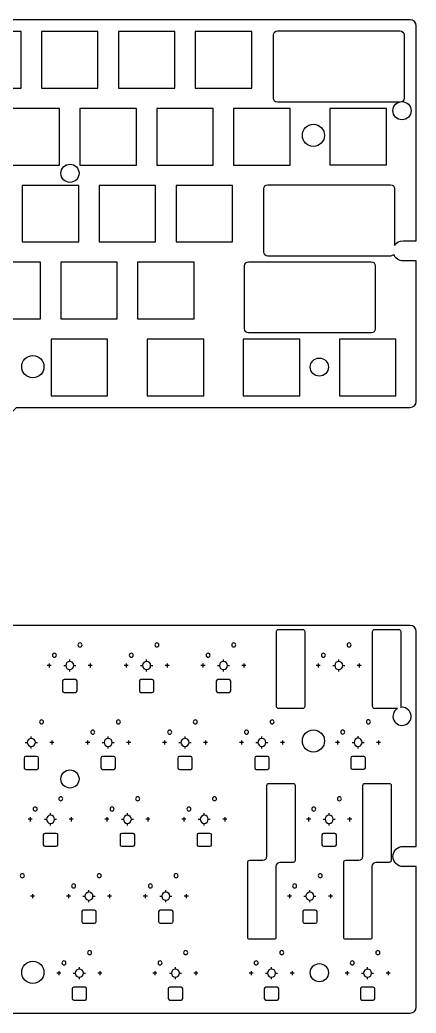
# Model space of a CAD drawing. Header units: millimetres. Extents: x -143 to 143, y -788 to -242.
# Drawn here: x 44.9 to 143.1, y -488.5 to -242.5 of the extents above; entities that cross this region are included whole.
import ezdxf

# ---------------------------------------------------------------- set-up
doc = ezdxf.new("R2010")
doc.units = ezdxf.units.MM
doc.header["$MEASUREMENT"] = 0
doc.layers.add('IXPE  NEW', color=4, linetype='Continuous', true_color=0x00ffff)
doc.layers.add('Poron', color=1, linetype='Continuous', true_color=0xff0000)

msp = doc.modelspace()

# ---------------------------------------------------------------- linework, layer by layer
at = {"layer": 'IXPE  NEW'}
for p, q in [((108.98, -393.47, 4.62), (114.98, -393.47, 4.62)), ((132.78, -393.47, 4.62), (138.78, -393.47, 4.62)), ((108.48, -412.54, 4.62), (108.48, -393.97, 4.62)), ((115.48, -393.97, 4.62), (115.48, -412.54, 4.62)), ((132.28, -412.54, 4.62), (132.28, -393.97, 4.62)), ((139.28, -393.97, 4.62), (139.28, -412.54, 4.62)), ((58.64, -405.86, 4.62), (55.84, -405.86, 4.62)), ((77.69, -405.86, 4.62), (74.89, -405.86, 4.62)), ((96.74, -405.86, 4.62), (93.94, -405.86, 4.62)), ((55.44, -406.26, 4.62), (55.44, -408.66, 4.62)), ((59.04, -408.66, 4.62), (59.04, -406.26, 4.62)), ((74.49, -406.26, 4.62), (74.49, -408.66, 4.62)), ((78.09, -408.66, 4.62), (78.09, -406.26, 4.62)), ((93.54, -406.26, 4.62), (93.54, -408.66, 4.62)), ((97.14, -408.66, 4.62), (97.14, -406.26, 4.62)), ((55.84, -409.06, 4.62), (58.64, -409.06, 4.62)), ((74.89, -409.06, 4.62), (77.69, -409.06, 4.62)), ((93.94, -409.06, 4.62), (96.74, -409.06, 4.62)), ((114.98, -413.04, 4.62), (108.98, -413.04, 4.62)), ((138.45, -413.04, 4.62), (132.78, -413.04, 4.62)), ((45.92, -425.31, 4.62), (45.92, -427.71, 4.62)), ((49.12, -424.91, 4.62), (46.32, -424.91, 4.62)), ((49.52, -427.71, 4.62), (49.52, -425.31, 4.62)), ((64.97, -425.31, 4.62), (64.97, -427.71, 4.62)), ((68.17, -424.91, 4.62), (65.37, -424.91, 4.62)), ((68.57, -427.71, 4.62), (68.57, -425.31, 4.62)), ((84.02, -425.31, 4.62), (84.02, -427.71, 4.62)), ((87.22, -424.91, 4.62), (84.42, -424.91, 4.62)), ((87.62, -427.71, 4.62), (87.62, -425.31, 4.62)), ((103.07, -425.31, 4.62), (103.07, -427.71, 4.62)), ((106.27, -424.91, 4.62), (103.47, -424.91, 4.62)), ((106.67, -427.71, 4.62), (106.67, -425.31, 4.62)), ((126.91, -425.3, 4.62), (126.91, -427.7, 4.62)), ((130.11, -424.9, 4.62), (127.31, -424.9, 4.62)), ((130.51, -427.7, 4.62), (130.51, -425.3, 4.62)), ((46.32, -428.11, 4.62), (49.12, -428.11, 4.62)), ((65.37, -428.11, 4.62), (68.17, -428.11, 4.62)), ((84.42, -428.11, 4.62), (87.22, -428.11, 4.62)), ((103.47, -428.11, 4.62), (106.27, -428.11, 4.62)), ((127.31, -428.1, 4.62), (130.11, -428.1, 4.62)), ((106.1, -449.62, 4.62), (106.1, -432.07, 4.62)), ((106.6, -431.57, 4.62), (112.6, -431.57, 4.62)), ((113.1, -432.07, 4.62), (113.1, -450.64, 4.62)), ((129.9, -449.62, 4.62), (129.9, -432.07, 4.62)), ((130.4, -431.57, 4.62), (136.4, -431.57, 4.62)), ((136.9, -432.07, 4.62), (136.9, -450.64, 4.62)), ((50.68, -444.36, 4.62), (50.68, -446.76, 4.62)), ((53.88, -443.96, 4.62), (51.08, -443.96, 4.62)), ((54.28, -446.76, 4.62), (54.28, -444.36, 4.62)), ((69.73, -444.36, 4.62), (69.73, -446.76, 4.62)), ((72.93, -443.96, 4.62), (70.13, -443.96, 4.62)), ((73.33, -446.76, 4.62), (73.33, -444.36, 4.62)), ((88.78, -444.36, 4.62), (88.78, -446.76, 4.62)), ((91.98, -443.96, 4.62), (89.18, -443.96, 4.62)), ((92.38, -446.76, 4.62), (92.38, -444.36, 4.62)), ((119.74, -444.36, 4.62), (119.74, -446.76, 4.62)), ((122.94, -443.96, 4.62), (120.14, -443.96, 4.62)), ((123.34, -446.76, 4.62), (123.34, -444.36, 4.62)), ((51.08, -447.16, 4.62), (53.88, -447.16, 4.62)), ((70.13, -447.16, 4.62), (72.93, -447.16, 4.62)), ((89.18, -447.16, 4.62), (91.98, -447.16, 4.62)), ((120.14, -447.16, 4.62), (122.94, -447.16, 4.62)), ((101.84, -450.62, 4.62), (105.1, -450.62, 4.62)), ((108.34, -452.14, 4.62), (108.34, -469.69, 4.62)), ((112.6, -451.14, 4.62), (109.34, -451.14, 4.62)), ((125.64, -450.62, 4.62), (128.9, -450.62, 4.62)), ((132.14, -452.14, 4.62), (132.14, -469.69, 4.62)), ((136.4, -451.14, 4.62), (133.14, -451.14, 4.62)), ((60.2, -463.41, 4.62), (60.2, -465.81, 4.62)), ((63.4, -463.01, 4.62), (60.6, -463.01, 4.62)), ((63.8, -465.81, 4.62), (63.8, -463.41, 4.62)), ((79.25, -463.41, 4.62), (79.25, -465.81, 4.62)), ((82.45, -463.01, 4.62), (79.65, -463.01, 4.62)), ((82.85, -465.81, 4.62), (82.85, -463.41, 4.62)), ((114.97, -463.41, 4.62), (114.97, -465.81, 4.62)), ((118.17, -463.01, 4.62), (115.37, -463.01, 4.62)), ((118.57, -465.81, 4.62), (118.57, -463.41, 4.62)), ((60.6, -466.21, 4.62), (63.4, -466.21, 4.62)), ((79.65, -466.21, 4.62), (82.45, -466.21, 4.62)), ((115.37, -466.21, 4.62), (118.17, -466.21, 4.62)), ((107.84, -470.19, 4.62), (101.84, -470.19, 4.62)), ((131.64, -470.19, 4.62), (125.64, -470.19, 4.62)), ((61.02, -482.06, 4.62), (58.22, -482.06, 4.62)), ((84.84, -482.06, 4.62), (82.04, -482.06, 4.62)), ((108.65, -482.06, 4.62), (105.85, -482.06, 4.62)), ((132.46, -482.06, 4.62), (129.66, -482.06, 4.62)), ((57.82, -482.46, 4.62), (57.82, -484.86, 4.62)), ((61.42, -484.86, 4.62), (61.42, -482.46, 4.62)), ((81.64, -482.46, 4.62), (81.64, -484.86, 4.62)), ((85.24, -484.86, 4.62), (85.24, -482.46, 4.62)), ((105.45, -482.46, 4.62), (105.45, -484.86, 4.62)), ((109.05, -484.86, 4.62), (109.05, -482.46, 4.62)), ((129.26, -482.46, 4.62), (129.26, -484.86, 4.62)), ((132.86, -484.86, 4.62), (132.86, -482.46, 4.62)), ((58.22, -485.26, 4.62), (61.02, -485.26, 4.62)), ((82.04, -485.26, 4.62), (84.84, -485.26, 4.62)), ((105.85, -485.26, 4.62), (108.65, -485.26, 4.62)), ((129.66, -485.26, 4.62), (132.46, -485.26, 4.62))]:
    msp.add_line(p, q, dxfattribs=at)
for points in [[(139.85, -447.18), (143.09, -447.18), (143.09, -393.98)], [(57.24, -401.38), (57.24, -400.88)], [(76.29, -401.38), (76.29, -400.88)], [(95.34, -401.38), (95.34, -400.88)], [(123.91, -401.38), (123.91, -400.88)], [(52.66, -402.38), (51.66, -402.38)], [(52.16, -401.88), (52.16, -402.88)], [(55.74, -402.38), (56.24, -402.38)], [(57.24, -403.88), (57.24, -403.38)], [(58.24, -402.38), (58.74, -402.38)], [(62.82, -402.38), (61.82, -402.38)], [(62.32, -401.88), (62.32, -402.88)], [(71.71, -402.38), (70.71, -402.38)], [(71.21, -401.88), (71.21, -402.88)], [(74.79, -402.38), (75.29, -402.38)], [(76.29, -403.88), (76.29, -403.38)], [(77.29, -402.38), (77.79, -402.38)], [(81.87, -402.38), (80.87, -402.38)], [(81.37, -401.88), (81.37, -402.88)], [(90.76, -402.38), (89.76, -402.38)], [(90.26, -401.88), (90.26, -402.88)], [(93.84, -402.38), (94.34, -402.38)], [(95.34, -403.88), (95.34, -403.38)], [(96.34, -402.38), (96.84, -402.38)], [(100.92, -402.38), (99.92, -402.38)], [(100.42, -401.88), (100.42, -402.88)], [(119.33, -402.38), (118.33, -402.38)], [(118.83, -401.88), (118.83, -402.88)], [(122.41, -402.38), (122.91, -402.38)], [(123.91, -403.88), (123.91, -403.38)], [(124.91, -402.38), (125.41, -402.38)], [(129.5, -402.38), (128.5, -402.38)], [(129, -401.88), (129, -402.88)], [(47.71, -420.43), (47.71, -419.93)], [(66.76, -420.43), (66.76, -419.93)], [(85.81, -420.43), (85.81, -419.93)], [(104.86, -420.43), (104.86, -419.93)], [(128.71, -420.42), (128.71, -419.92)], [(46.21, -421.43), (46.71, -421.43)], [(47.71, -422.93), (47.71, -422.43)], [(48.71, -421.43), (49.21, -421.43)], [(53.29, -421.43), (52.29, -421.43)], [(52.79, -420.93), (52.79, -421.93)], [(62.18, -421.43), (61.18, -421.43)], [(61.68, -420.93), (61.68, -421.93)], [(65.26, -421.43), (65.76, -421.43)], [(66.76, -422.93), (66.76, -422.43)], [(67.76, -421.43), (68.26, -421.43)], [(72.34, -421.43), (71.34, -421.43)], [(71.84, -420.93), (71.84, -421.93)], [(81.23, -421.43), (80.23, -421.43)], [(80.73, -420.93), (80.73, -421.93)], [(84.31, -421.43), (84.81, -421.43)], [(85.81, -422.93), (85.81, -422.43)], [(86.81, -421.43), (87.31, -421.43)], [(91.39, -421.43), (90.39, -421.43)], [(90.89, -420.93), (90.89, -421.93)], [(100.28, -421.43), (99.28, -421.43)], [(99.78, -420.93), (99.78, -421.93)], [(103.36, -421.43), (103.86, -421.43)], [(104.86, -422.93), (104.86, -422.43)], [(105.86, -421.43), (106.36, -421.43)], [(110.44, -421.43), (109.44, -421.43)], [(109.94, -420.93), (109.94, -421.93)], [(124.13, -421.42), (123.13, -421.42)], [(123.63, -420.92), (123.63, -421.92)], [(127.21, -421.42), (127.71, -421.42)], [(128.71, -422.92), (128.71, -422.42)], [(129.71, -421.42), (130.21, -421.42)], [(134.29, -421.42), (133.29, -421.42)], [(133.79, -420.92), (133.79, -421.92)], [(47.4, -439.98), (47.4, -440.98)], [(52.48, -439.48), (52.48, -438.98)], [(57.56, -439.98), (57.56, -440.98)], [(66.45, -439.98), (66.45, -440.98)], [(71.53, -439.48), (71.53, -438.98)], [(76.61, -439.98), (76.61, -440.98)], [(85.5, -439.98), (85.5, -440.98)], [(90.58, -439.48), (90.58, -438.98)], [(95.66, -439.98), (95.66, -440.98)], [(116.45, -439.98), (116.45, -440.98)], [(121.53, -439.48), (121.53, -438.98)], [(126.61, -439.98), (126.61, -440.98)], [(47.9, -440.48), (46.9, -440.48)], [(50.98, -440.48), (51.48, -440.48)], [(52.48, -441.98), (52.48, -441.48)], [(53.48, -440.48), (53.98, -440.48)], [(58.06, -440.48), (57.06, -440.48)], [(66.95, -440.48), (65.95, -440.48)], [(70.03, -440.48), (70.53, -440.48)], [(71.53, -441.98), (71.53, -441.48)], [(72.53, -440.48), (73.03, -440.48)], [(77.11, -440.48), (76.11, -440.48)], [(86, -440.48), (85, -440.48)], [(89.08, -440.48), (89.58, -440.48)], [(90.58, -441.98), (90.58, -441.48)], [(91.58, -440.48), (92.08, -440.48)], [(96.16, -440.48), (95.16, -440.48)], [(116.95, -440.48), (115.95, -440.48)], [(120.03, -440.48), (120.53, -440.48)], [(121.53, -441.98), (121.53, -441.48)], [(122.53, -440.48), (123.03, -440.48)], [(127.11, -440.48), (126.11, -440.48)], [(101.34, -469.69), (101.34, -451.12)], [(125.14, -469.69), (125.14, -451.12)], [(143.09, -486.98), (143.09, -452.18), (139.85, -452.18)], [(48.53, -459.53), (47.53, -459.53)], [(48.03, -459.03), (48.03, -460.03)], [(57.42, -459.53), (56.42, -459.53)], [(56.92, -459.03), (56.92, -460.03)], [(60.5, -459.53), (61, -459.53)], [(62, -458.53), (62, -458.03)], [(63, -459.53), (63.5, -459.53)], [(67.58, -459.53), (66.58, -459.53)], [(67.08, -459.03), (67.08, -460.03)], [(76.47, -459.53), (75.47, -459.53)], [(75.97, -459.03), (75.97, -460.03)], [(79.55, -459.53), (80.05, -459.53)], [(81.05, -458.53), (81.05, -458.03)], [(82.05, -459.53), (82.55, -459.53)], [(86.63, -459.53), (85.63, -459.53)], [(86.13, -459.03), (86.13, -460.03)], [(112.19, -459.53), (111.19, -459.53)], [(111.69, -459.03), (111.69, -460.03)], [(115.27, -459.53), (115.77, -459.53)], [(116.77, -458.53), (116.77, -458.03)], [(117.77, -459.53), (118.27, -459.53)], [(122.35, -459.53), (121.35, -459.53)], [(121.85, -459.03), (121.85, -460.03)], [(62, -461.03), (62, -460.53)], [(81.05, -461.03), (81.05, -460.53)], [(116.77, -461.03), (116.77, -460.53)], [(59.62, -477.58), (59.62, -477.08)], [(83.43, -477.58), (83.43, -477.08)], [(107.25, -477.58), (107.25, -477.08)], [(131.06, -477.58), (131.06, -477.08)], [(55.04, -478.58), (54.04, -478.58)], [(54.54, -478.08), (54.54, -479.08)], [(58.12, -478.58), (58.62, -478.58)], [(59.62, -480.08), (59.62, -479.58)], [(60.62, -478.58), (61.12, -478.58)], [(65.2, -478.58), (64.2, -478.58)], [(64.7, -478.08), (64.7, -479.08)], [(78.85, -478.58), (77.85, -478.58)], [(78.35, -478.08), (78.35, -479.08)], [(81.93, -478.58), (82.43, -478.58)], [(83.43, -480.08), (83.43, -479.58)], [(84.43, -478.58), (84.93, -478.58)], [(89.01, -478.58), (88.01, -478.58)], [(88.51, -478.08), (88.51, -479.08)], [(102.67, -478.58), (101.67, -478.58)], [(102.17, -478.08), (102.17, -479.08)], [(105.75, -478.58), (106.25, -478.58)], [(107.25, -480.08), (107.25, -479.58)], [(108.25, -478.58), (108.75, -478.58)], [(112.83, -478.58), (111.83, -478.58)], [(112.33, -478.08), (112.33, -479.08)], [(126.48, -478.58), (125.48, -478.58)], [(125.98, -478.08), (125.98, -479.08)], [(129.56, -478.58), (130.06, -478.58)], [(131.06, -480.08), (131.06, -479.58)], [(132.06, -478.58), (132.56, -478.58)], [(136.64, -478.58), (135.64, -478.58)], [(136.14, -478.08), (136.14, -479.08)]]:
    msp.add_lwpolyline(points, dxfattribs=at)
for centre, radius in [((117.64, -421.08, 4.62), 2.75), ((57.29, -430.48, 4.62), 2.25), ((48.09, -478.38, 4.62), 2.75), ((119.09, -478.48, 4.62), 2.25)]:
    msp.add_circle(centre, radius, dxfattribs=at)
at = {"layer": 'IXPE  NEW', "extrusion": (0, 0, -1)}
for centre, start, end in [((-108.98, -393.97, -4.62), 0.0207, 89.979), ((-114.98, -393.97, -4.62), 90.021, 179.9793), ((-132.78, -393.97, -4.62), 0.0207, 89.979), ((-138.78, -393.97, -4.62), 90.021, 179.9793), ((-108.98, -412.54, -4.62), 270.0209, 359.9791), ((-114.98, -412.54, -4.62), 180.0207, 269.979), ((-132.78, -412.54, -4.62), 270.0209, 359.9791), ((-138.78, -412.54, -4.62), 180.0207, 205.7007), ((-106.6, -432.07, -4.62), 0.0207, 89.979), ((-112.6, -432.07, -4.62), 90.021, 179.9793), ((-130.4, -432.07, -4.62), 0.0207, 89.979), ((-136.4, -432.07, -4.62), 90.021, 179.9793), ((-101.84, -451.12, -4.62), 0.0207, 89.979), ((-112.6, -450.64, -4.62), 180.0207, 269.979), ((-125.64, -451.12, -4.62), 0.0207, 89.979), ((-136.4, -450.64, -4.62), 180.0207, 269.979), ((-101.84, -469.69, -4.62), 270.0209, 359.9791), ((-107.84, -469.69, -4.62), 180.0207, 269.979), ((-125.64, -469.69, -4.62), 270.0209, 359.9791), ((-131.64, -469.69, -4.62), 180.0207, 269.979)]:
    msp.add_arc(centre, 0.5, start, end, dxfattribs=at)
at = {"layer": 'IXPE  NEW'}
for centre, radius, start, end in [((141.59, -393.98, 4.62), 1.5, 0, 90), ((59.78, -397.3, 4.62), 0.5, 0, 180), ((59.78, -397.3, 4.62), 0.5, 180, 0), ((78.83, -397.3, 4.62), 0.5, 0, 180), ((78.83, -397.3, 4.62), 0.5, 180, 0), ((97.88, -397.3, 4.62), 0.5, 0, 180), ((97.88, -397.3, 4.62), 0.5, 180, 0), ((126.46, -397.3, 4.62), 0.5, 0, 180), ((126.46, -397.3, 4.62), 0.5, 180, 0), ((53.43, -399.84, 4.62), 0.5, 0, 180), ((53.43, -399.84, 4.62), 0.5, 180, 0), ((72.48, -399.84, 4.62), 0.5, 0, 180), ((72.48, -399.84, 4.62), 0.5, 180, 0), ((91.53, -399.84, 4.62), 0.5, 0, 180), ((91.53, -399.84, 4.62), 0.5, 180, 0), ((120.1, -399.84, 4.62), 0.5, 0, 180), ((120.1, -399.84, 4.62), 0.5, 180, 0), ((57.24, -402.38, 4.62), 1, 360, 180), ((57.24, -402.38, 4.62), 1, 180, 360), ((76.29, -402.38, 4.62), 1, 360, 180), ((76.29, -402.38, 4.62), 1, 180, 360), ((95.34, -402.38, 4.62), 1, 360, 180), ((95.34, -402.38, 4.62), 1, 180, 360), ((123.91, -402.38, 4.62), 1, 360, 180), ((123.91, -402.38, 4.62), 1, 180, 360), ((55.84, -406.26, 4.62), 0.4, 90.8657, 180.0402), ((55.83, -406.25, 4.62), 0.395, 88.1613, 89.078), ((58.64, -406.26, 4.62), 0.4, 0.0191, 89.9773), ((74.89, -406.26, 4.62), 0.4, 90.8657, 180.0402), ((74.88, -406.25, 4.62), 0.395, 88.1613, 89.078), ((77.69, -406.26, 4.62), 0.4, 0.0191, 89.9773), ((93.94, -406.26, 4.62), 0.4, 90.8657, 180.0402), ((93.93, -406.25, 4.62), 0.395, 88.1613, 89.078), ((96.74, -406.26, 4.62), 0.4, 0.0191, 89.9773), ((55.84, -408.66, 4.62), 0.4, 180.0227, 269.9809), ((58.64, -408.66, 4.62), 0.4, 270.0227, 359.9809), ((74.89, -408.66, 4.62), 0.4, 180.0227, 269.9809), ((77.69, -408.66, 4.62), 0.4, 270.0227, 359.9809), ((93.94, -408.66, 4.62), 0.4, 180.0227, 269.9809), ((96.74, -408.66, 4.62), 0.4, 270.0227, 359.9809), ((139.59, -414.98, 4.62), 2.25, 120.5349, 99.171), ((50.25, -416.35, 4.62), 0.5, 0, 180), ((50.25, -416.35, 4.62), 0.5, 180, 0), ((69.3, -416.35, 4.62), 0.5, 0, 180), ((69.3, -416.35, 4.62), 0.5, 180, 0), ((88.35, -416.35, 4.62), 0.5, 0, 180), ((88.35, -416.35, 4.62), 0.5, 180, 0), ((107.4, -416.35, 4.62), 0.5, 0, 180), ((107.4, -416.35, 4.62), 0.5, 180, 0), ((131.25, -416.34, 4.62), 0.5, 0, 180), ((131.25, -416.34, 4.62), 0.5, 180, 0), ((47.71, -421.43, 4.62), 1, 360, 180), ((62.95, -418.89, 4.62), 0.5, 0, 180), ((62.95, -418.89, 4.62), 0.5, 180, 0), ((66.76, -421.43, 4.62), 1, 360, 180), ((82, -418.89, 4.62), 0.5, 0, 180), ((82, -418.89, 4.62), 0.5, 180, 0), ((85.81, -421.43, 4.62), 1, 360, 180), ((101.05, -418.89, 4.62), 0.5, 0, 180), ((101.05, -418.89, 4.62), 0.5, 180, 0), ((104.86, -421.43, 4.62), 1, 360, 180), ((124.9, -418.88, 4.62), 0.5, 0, 180), ((124.9, -418.88, 4.62), 0.5, 180, 0), ((128.71, -421.42, 4.62), 1, 360, 180), ((47.71, -421.43, 4.62), 1, 180, 360), ((66.76, -421.43, 4.62), 1, 180, 360), ((85.81, -421.43, 4.62), 1, 180, 360), ((104.86, -421.43, 4.62), 1, 180, 360), ((128.71, -421.42, 4.62), 1, 180, 360), ((46.32, -425.31, 4.62), 0.4, 90.8657, 180.0402), ((46.3, -425.3, 4.62), 0.395, 88.1613, 89.078), ((49.12, -425.31, 4.62), 0.4, 0.0191, 89.9773), ((65.37, -425.31, 4.62), 0.4, 90.8657, 180.0402), ((65.35, -425.3, 4.62), 0.395, 88.1613, 89.078), ((68.17, -425.31, 4.62), 0.4, 0.0191, 89.9773), ((84.42, -425.31, 4.62), 0.4, 90.8657, 180.0402), ((84.4, -425.3, 4.62), 0.395, 88.1613, 89.078), ((87.22, -425.31, 4.62), 0.4, 0.0191, 89.9773), ((103.47, -425.31, 4.62), 0.4, 90.8657, 180.0402), ((103.45, -425.3, 4.62), 0.395, 88.1613, 89.078), ((106.27, -425.31, 4.62), 0.4, 0.0191, 89.9773), ((127.31, -425.3, 4.62), 0.4, 90.8657, 180.0402), ((127.3, -425.3, 4.62), 0.395, 88.1613, 89.078), ((130.11, -425.3, 4.62), 0.4, 0.0191, 89.9773), ((46.32, -427.71, 4.62), 0.4, 180.0227, 269.9809), ((49.12, -427.71, 4.62), 0.4, 270.0227, 359.9809), ((65.37, -427.71, 4.62), 0.4, 180.0227, 269.9809), ((68.17, -427.71, 4.62), 0.4, 270.0227, 359.9809), ((84.42, -427.71, 4.62), 0.4, 180.0227, 269.9809), ((87.22, -427.71, 4.62), 0.4, 270.0227, 359.9809), ((103.47, -427.71, 4.62), 0.4, 180.0227, 269.9809), ((106.27, -427.71, 4.62), 0.4, 270.0227, 359.9809), ((127.31, -427.7, 4.62), 0.4, 180.0227, 269.9809), ((130.11, -427.7, 4.62), 0.4, 270.0227, 359.9809), ((55.02, -435.4, 4.62), 0.5, 0, 180), ((55.02, -435.4, 4.62), 0.5, 180, 0), ((74.07, -435.4, 4.62), 0.5, 0, 180), ((74.07, -435.4, 4.62), 0.5, 180, 0), ((93.12, -435.4, 4.62), 0.5, 0, 180), ((93.12, -435.4, 4.62), 0.5, 180, 0), ((124.07, -435.4, 4.62), 0.5, 0, 180), ((124.07, -435.4, 4.62), 0.5, 180, 0), ((48.67, -437.94, 4.62), 0.5, 0, 180), ((67.72, -437.94, 4.62), 0.5, 0, 180), ((86.77, -437.94, 4.62), 0.5, 0, 180), ((117.72, -437.94, 4.62), 0.5, 0, 180), ((48.67, -437.94, 4.62), 0.5, 180, 0), ((52.48, -440.48, 4.62), 1, 360, 180), ((67.72, -437.94, 4.62), 0.5, 180, 0), ((71.53, -440.48, 4.62), 1, 360, 180), ((86.77, -437.94, 4.62), 0.5, 180, 0), ((90.58, -440.48, 4.62), 1, 360, 180), ((117.72, -437.94, 4.62), 0.5, 180, 0), ((121.53, -440.48, 4.62), 1, 360, 180), ((52.48, -440.48, 4.62), 1, 180, 360), ((71.53, -440.48, 4.62), 1, 180, 360), ((90.58, -440.48, 4.62), 1, 180, 360), ((121.53, -440.48, 4.62), 1, 180, 360), ((51.08, -444.36, 4.62), 0.4, 90.8657, 180.0402), ((51.07, -444.35, 4.62), 0.395, 88.1613, 89.078), ((53.88, -444.36, 4.62), 0.4, 0.0191, 89.9773), ((70.13, -444.36, 4.62), 0.4, 90.8657, 180.0402), ((70.12, -444.35, 4.62), 0.395, 88.1613, 89.078), ((72.93, -444.36, 4.62), 0.4, 0.0191, 89.9773), ((89.18, -444.36, 4.62), 0.4, 90.8657, 180.0402), ((89.17, -444.35, 4.62), 0.395, 88.1613, 89.078), ((91.98, -444.36, 4.62), 0.4, 0.0191, 89.9773), ((120.13, -444.36, 4.62), 0.4, 90.8657, 180.0402), ((120.12, -444.35, 4.62), 0.395, 88.1613, 89.078), ((122.93, -444.36, 4.62), 0.4, 0.0191, 89.9773), ((51.08, -446.76, 4.62), 0.4, 180.0227, 269.9809), ((53.88, -446.76, 4.62), 0.4, 270.0227, 359.9809), ((70.13, -446.76, 4.62), 0.4, 180.0227, 269.9809), ((72.93, -446.76, 4.62), 0.4, 270.0227, 359.9809), ((89.18, -446.76, 4.62), 0.4, 180.0227, 269.9809), ((91.98, -446.76, 4.62), 0.4, 270.0227, 359.9809), ((120.14, -446.76, 4.62), 0.4, 180.0227, 269.9809), ((122.93, -446.76, 4.62), 0.4, 270.0227, 359.9809), ((105.1, -449.62, 4.62), 1, 270, 360), ((128.9, -449.62, 4.62), 1, 270, 360), ((109.34, -452.14, 4.62), 1, 90, 180), ((133.14, -452.14, 4.62), 1, 90, 180), ((45.49, -454.45, 4.62), 0.5, 0, 180), ((45.49, -454.45, 4.62), 0.5, 180, 0), ((64.54, -454.45, 4.62), 0.5, 0, 180), ((64.54, -454.45, 4.62), 0.5, 180, 0), ((83.59, -454.45, 4.62), 0.5, 0, 180), ((83.59, -454.45, 4.62), 0.5, 180, 0), ((119.31, -454.45, 4.62), 0.5, 0, 180), ((119.31, -454.45, 4.62), 0.5, 180, 0), ((58.19, -456.99, 4.62), 0.5, 0, 180), ((58.19, -456.99, 4.62), 0.5, 180, 0), ((77.24, -456.99, 4.62), 0.5, 0, 180), ((77.24, -456.99, 4.62), 0.5, 180, 0), ((112.96, -456.99, 4.62), 0.5, 0, 180), ((112.96, -456.99, 4.62), 0.5, 180, 0), ((62, -459.53, 4.62), 1, 360, 180), ((62, -459.53, 4.62), 1, 180, 360), ((81.05, -459.53, 4.62), 1, 360, 180), ((81.05, -459.53, 4.62), 1, 180, 360), ((116.77, -459.53, 4.62), 1, 360, 180), ((116.77, -459.53, 4.62), 1, 180, 360), ((60.6, -463.41, 4.62), 0.4, 90.8657, 180.0402), ((60.59, -463.4, 4.62), 0.395, 88.1613, 89.078), ((63.4, -463.41, 4.62), 0.4, 0.0191, 89.9773), ((79.65, -463.41, 4.62), 0.4, 90.8657, 180.0402), ((79.64, -463.4, 4.62), 0.395, 88.1613, 89.078), ((82.45, -463.41, 4.62), 0.4, 0.0191, 89.9773), ((115.37, -463.41, 4.62), 0.4, 90.8657, 180.0402), ((115.36, -463.4, 4.62), 0.395, 88.1613, 89.078), ((118.17, -463.41, 4.62), 0.4, 0.0191, 89.9773), ((60.6, -465.81, 4.62), 0.4, 180.0227, 269.9809), ((63.4, -465.81, 4.62), 0.4, 270.0227, 359.9809), ((79.65, -465.81, 4.62), 0.4, 180.0227, 269.9809), ((82.45, -465.81, 4.62), 0.4, 270.0227, 359.9809), ((115.37, -465.81, 4.62), 0.4, 180.0227, 269.9809), ((118.17, -465.81, 4.62), 0.4, 270.0227, 359.9809), ((62.16, -473.5, 4.62), 0.5, 0, 180), ((62.16, -473.5, 4.62), 0.5, 180, 0), ((85.97, -473.5, 4.62), 0.5, 0, 180), ((85.97, -473.5, 4.62), 0.5, 180, 0), ((109.79, -473.5, 4.62), 0.5, 0, 180), ((109.79, -473.5, 4.62), 0.5, 180, 0), ((133.6, -473.5, 4.62), 0.5, 0, 180), ((133.6, -473.5, 4.62), 0.5, 180, 0), ((55.81, -476.04, 4.62), 0.5, 0, 180), ((55.81, -476.04, 4.62), 0.5, 180, 0), ((79.62, -476.04, 4.62), 0.5, 0, 180), ((79.62, -476.04, 4.62), 0.5, 180, 0), ((103.44, -476.04, 4.62), 0.5, 0, 180), ((103.44, -476.04, 4.62), 0.5, 180, 0), ((127.25, -476.04, 4.62), 0.5, 0, 180), ((127.25, -476.04, 4.62), 0.5, 180, 0), ((59.62, -478.58, 4.62), 1, 360, 180), ((59.62, -478.58, 4.62), 1, 180, 360), ((83.43, -478.58, 4.62), 1, 360, 180), ((83.43, -478.58, 4.62), 1, 180, 360), ((107.25, -478.58, 4.62), 1, 360, 180), ((107.25, -478.58, 4.62), 1, 180, 360), ((131.06, -478.58, 4.62), 1, 360, 180), ((131.06, -478.58, 4.62), 1, 180, 360), ((58.22, -482.46, 4.62), 0.4, 90.8657, 180.0402), ((58.21, -482.45, 4.62), 0.395, 88.1613, 89.078), ((61.02, -482.46, 4.62), 0.4, 0.0191, 89.9773), ((82.03, -482.46, 4.62), 0.4, 90.8657, 180.0402), ((82.02, -482.45, 4.62), 0.395, 88.1613, 89.078), ((84.83, -482.46, 4.62), 0.4, 0.0191, 89.9773), ((105.85, -482.46, 4.62), 0.4, 90.8657, 180.0402), ((105.83, -482.45, 4.62), 0.395, 88.1613, 89.078), ((108.65, -482.46, 4.62), 0.4, 0.0191, 89.9773), ((129.66, -482.46, 4.62), 0.4, 90.8657, 180.0402), ((129.65, -482.45, 4.62), 0.395, 88.1613, 89.078), ((132.46, -482.46, 4.62), 0.4, 0.0191, 89.9773), ((58.22, -484.86, 4.62), 0.4, 180.0227, 269.9809), ((61.02, -484.86, 4.62), 0.4, 270.0227, 359.9809), ((82.04, -484.86, 4.62), 0.4, 180.0227, 269.9809), ((84.83, -484.86, 4.62), 0.4, 270.0227, 359.9809), ((105.85, -484.86, 4.62), 0.4, 180.0227, 269.9809), ((108.65, -484.86, 4.62), 0.4, 270.0227, 359.9809), ((129.66, -484.86, 4.62), 0.4, 180.0227, 269.9809), ((132.46, -484.86, 4.62), 0.4, 270.0227, 359.9809), ((141.59, -486.98, 4.62), 1.5, 270, 0)]:
    msp.add_arc(centre, radius, start, end, dxfattribs=at)
at = {"layer": 'IXPE  NEW', "extrusion": (-6.27782e-43, 3.55271e-16, -1)}
msp.add_arc((-139.85, -449.68, -4.62), 2.5, 270, 90, dxfattribs=at)
at = {"layer": 'IXPE  NEW'}
for points in [[(141.59, -392.48, 4.62), (0.09, -392.48, 4.62), (-141.41, -392.48, 4.62)], [(-141.41, -488.48, 4.62), (0.09, -488.48, 4.62), (141.59, -488.48, 4.62)]]:
    msp.add_open_spline(points, degree=2, dxfattribs=at)
at = {"layer": 'Poron'}
for p, q in [((107.71, -261.88, 4.62), (107.71, -246.23, 4.62)), ((140.11, -246.23, 4.62), (140.11, -261.88, 4.62)), ((105.33, -299.98, 4.62), (105.33, -284.33, 4.62)), ((137.73, -284.33, 4.62), (137.73, -298.34, 4.62)), ((100.57, -319.03, 4.62), (100.57, -303.38, 4.62)), ((132.97, -303.38, 4.62), (132.97, -319.03, 4.62))]:
    msp.add_line(p, q, dxfattribs=at)
for points in [[(31.19, -259.38), (45.19, -259.38), (45.19, -245.38), (31.19, -245.38)], [(50.24, -259.38), (64.24, -259.38), (64.24, -245.38), (50.24, -245.38)], [(69.29, -259.38), (83.29, -259.38), (83.29, -245.38), (69.29, -245.38)], [(88.34, -259.38), (102.34, -259.38), (102.34, -245.38), (88.34, -245.38)], [(40.71, -278.43), (54.71, -278.43), (54.71, -264.43), (40.71, -264.43)], [(59.76, -278.43), (73.76, -278.43), (73.76, -264.43), (59.76, -264.43)], [(78.81, -278.43), (92.81, -278.43), (92.81, -264.43), (78.81, -264.43)], [(97.86, -278.43), (111.86, -278.43), (111.86, -264.43), (97.86, -264.43)], [(121.71, -278.42), (135.71, -278.42), (135.71, -264.42), (121.71, -264.42)], [(45.48, -297.48), (59.48, -297.48), (59.48, -283.48), (45.48, -283.48)], [(64.53, -297.48), (78.53, -297.48), (78.53, -283.48), (64.53, -283.48)], [(83.58, -297.48), (97.58, -297.48), (97.58, -283.48), (83.58, -283.48)], [(35.95, -316.53), (49.95, -316.53), (49.95, -302.53), (35.95, -302.53)], [(55, -316.53), (69, -316.53), (69, -302.53), (55, -302.53)], [(74.05, -316.53), (88.05, -316.53), (88.05, -302.53), (74.05, -302.53)], [(52.62, -335.58), (66.62, -335.58), (66.62, -321.58), (52.62, -321.58)], [(76.43, -335.58), (90.43, -335.58), (90.43, -321.58), (76.43, -321.58)], [(100.25, -335.58), (114.25, -335.58), (114.25, -321.58), (100.25, -321.58)], [(124.06, -335.58), (138.06, -335.58), (138.06, -321.58), (124.06, -321.58)]]:
    msp.add_lwpolyline(points, close=True, dxfattribs=at)
for points in [[(108.71, -245.23), (139.11, -245.23)], [(139.85, -297.18), (143.09, -297.18), (143.09, -243.98)], [(139.11, -262.88), (108.71, -262.88)], [(106.33, -283.33), (136.73, -283.33)], [(101.57, -302.38), (131.97, -302.38)], [(136.73, -300.98), (106.33, -300.98)], [(143.09, -336.98), (143.09, -302.18), (139.85, -302.18)], [(131.97, -320.03), (101.57, -320.03)], [(-141.41, -338.48), (-67.66, -338.48), (-65.66, -340.48), (-58.04, -340.48), (-56.04, -338.48), (32.41, -338.48), (34.41, -340.48), (42.03, -340.48), (44.03, -338.48), (141.59, -338.48)]]:
    msp.add_lwpolyline(points, dxfattribs=at)
for centre, radius in [((139.59, -264.98, 4.62), 2.25), ((117.64, -271.08, 4.62), 2.75), ((57.29, -280.48, 4.62), 2.25), ((48.09, -328.38, 4.62), 2.75), ((119.09, -328.48, 4.62), 2.25)]:
    msp.add_circle(centre, radius, dxfattribs=at)
for centre, start, end in [((141.59, -243.98, 4.62), 0, 90), ((141.59, -336.98, 4.62), 270, 0)]:
    msp.add_arc(centre, 1.5, start, end, dxfattribs=at)
at = {"layer": 'Poron', "extrusion": (0, 0, -1)}
for centre, start, end in [((-108.71, -246.23, -4.62), 0, 90), ((-139.11, -246.23, -4.62), 90, 180), ((-139.11, -261.88, -4.62), 180, 270), ((-106.33, -284.33, -4.62), 0, 90), ((-136.73, -284.33, -4.62), 90, 180), ((-101.57, -303.38, -4.62), 0, 90), ((-131.97, -303.38, -4.62), 90, 180), ((-131.97, -319.03, -4.62), 180, 270)]:
    msp.add_arc(centre, 1, start, end, dxfattribs=at)
at = {"layer": 'Poron', "extrusion": (-5.6798e-29, 0, -1)}
for centre in [(-108.71, -261.88, -4.62), (-106.33, -299.98, -4.62), (-101.57, -319.03, -4.62)]:
    msp.add_arc(centre, 1, 270, 360, dxfattribs=at)
at = {"layer": 'Poron', "extrusion": (-1.39463e-16, 4.43647e-16, -1)}
msp.add_arc((-139.85, -299.68, -4.62), 2.5, 32.3619, 90, dxfattribs=at)
at = {"layer": 'Poron', "extrusion": (2.82233e-17, 1.15241e-14, -1)}
msp.add_arc((-136.73, -299.98, -4.62), 1, 218.2063, 270, dxfattribs=at)
at = {"layer": 'Poron', "extrusion": (5.28646e-27, -2.13163e-15, -1)}
msp.add_arc((-139.85, -299.68, -4.62), 2.5, 270, 338.4924, dxfattribs=at)
at = {"layer": 'Poron'}
msp.add_open_spline([(141.59, -242.48, 4.62), (0.09, -242.48, 4.62), (-141.41, -242.48, 4.62)], degree=2, dxfattribs=at)

doc.saveas('drawing.dxf')
